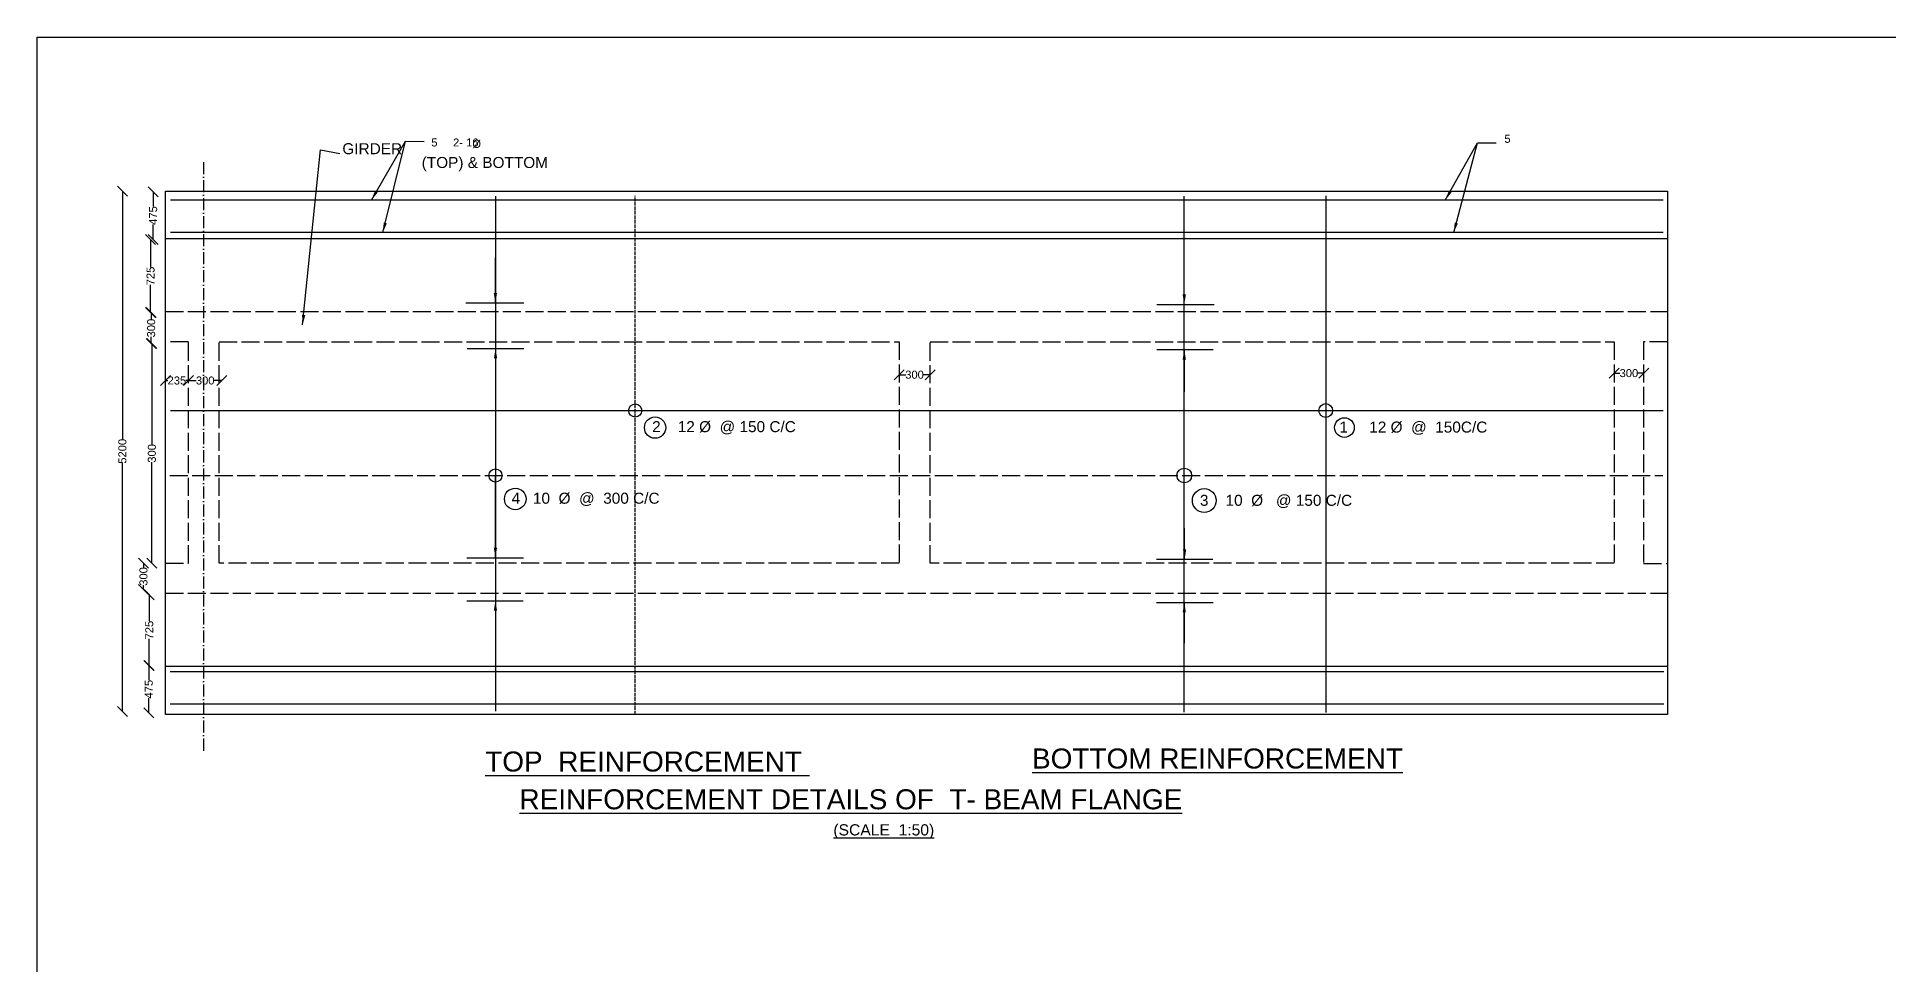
# Model space of a CAD drawing. Header units: millimetres. Extents: x 5124 to 2779398, y 2311 to 44556930.
# Drawn here: x 2751494 to 2770011, y 44547656 to 44556930 of the extents above; entities that cross this region are included whole.
import ezdxf

# ---------------------------------------------------------------- set-up
doc = ezdxf.new("R2010")
doc.units = ezdxf.units.MM
doc.header["$MEASUREMENT"] = 0
doc.linetypes.add('ACAD_ISO02W100', pattern=[15, 12, -3])
doc.linetypes.add('ACAD_ISO10W100', pattern=[18, 12, -3, 0, -3])
for name, color, linetype in [('DIMENSION', 7, 'Continuous'), ('DRAWING', 2, 'Continuous'), ('TEXT', 7, 'Continuous')]:
    doc.layers.add(name, color=color, linetype=linetype)
doc.styles.get("Standard").update_dxf_attribs({"font": 'arial.ttf', "height": 80})
doc.dimstyles.get("Standard").update_dxf_attribs({"dimtxt": 80, "dimasz": 100, "dimexe": 0.18, "dimexo": 0.0625, "dimgap": 0.09, "dimtad": 0, "dimdec": 0, "dimzin": 0, "dimdsep": 46, "dimtxsty": 'Standard', "dimblk": 'OBLIQUE', "dimcen": 0.09, "dimse1": 1, "dimse2": 1, "dimadec": 0, "dimazin": 0, "dimtfac": 1, "dimtdec": 0, "dimtofl": 0, "dimtmove": 0, "dimatfit": 3, "dimfxl": 1, "dimtolj": 1, "dimtzin": 0, "dimarcsym": 0})

# ---------------------------------------------------------------- blocks, each defined once
blk = doc.blocks.new('_Oblique')
at = {"color": 0, "linetype": 'ByBlock', "lineweight": -2}
blk.add_line((-0.5, -0.5), (0.5, 0.5), dxfattribs=at)
blk = doc.blocks.new('*D4')
at = {"layer": 'Defpoints', "color": 0, "transparency": 16777216}
for p in [(2752647, 44555383), (2752655, 44555383), (2752644, 44554908)]:
    blk.add_point(p, dxfattribs=at)
at = {"layer": 'DIMENSION', "color": 0, "lineweight": -2, "transparency": 16777216}
for p, q in [((2752655, 44555383), (2752655, 44555236)), ((2752655, 44554908), (2752655, 44555055))]:
    blk.add_line(p, q, dxfattribs=at)
at = {"layer": 'DIMENSION', "color": 0, "lineweight": -2, "transparency": 16777216, "xscale": 100, "yscale": 100, "zscale": 100}
for p, rotation in [((2752655, 44555383), 90), ((2752655, 44554908), 270)]:
    blk.add_blockref('_Oblique', p, dxfattribs=dict(at, rotation=rotation))
at = {"layer": 'DIMENSION', "color": 0, "transparency": 16777216, "insert": (2752655, 44555146), "char_height": 80, "attachment_point": 5, "rotation": 90}
blk.add_mtext('\\A1;475', dxfattribs=at)
blk = doc.blocks.new('*D5')
at = {"layer": 'Defpoints', "color": 0, "transparency": 16777216}
for p in [(2752655, 44554908), (2752629, 44554176), (2752643, 44554176)]:
    blk.add_point(p, dxfattribs=at)
at = {"layer": 'DIMENSION', "color": 0, "lineweight": -2, "transparency": 16777216}
for p, q in [((2752629, 44554908), (2752629, 44554631)), ((2752629, 44554176), (2752629, 44554454))]:
    blk.add_line(p, q, dxfattribs=at)
at = {"layer": 'DIMENSION', "color": 0, "lineweight": -2, "transparency": 16777216, "xscale": 100, "yscale": 100, "zscale": 100}
for p, rotation in [((2752629, 44554908), 90), ((2752629, 44554176), 270)]:
    blk.add_blockref('_Oblique', p, dxfattribs=dict(at, rotation=rotation))
at = {"layer": 'DIMENSION', "color": 0, "transparency": 16777216, "insert": (2752629, 44554542), "char_height": 80, "attachment_point": 5, "rotation": 90}
blk.add_mtext('\\A1;725', dxfattribs=at)
blk = doc.blocks.new('*D6')
at = {"layer": 'Defpoints', "color": 0, "transparency": 16777216}
for p in [(2752629, 44554176), (2752626, 44553866), (2752635, 44553866)]:
    blk.add_point(p, dxfattribs=at)
at = {"layer": 'DIMENSION', "color": 0, "lineweight": -2, "transparency": 16777216}
for p, q in [((2752635, 44554176), (2752635, 44554109)), ((2752635, 44553866), (2752635, 44553933))]:
    blk.add_line(p, q, dxfattribs=at)
at = {"layer": 'DIMENSION', "color": 0, "lineweight": -2, "transparency": 16777216, "xscale": 100, "yscale": 100, "zscale": 100}
for p, rotation in [((2752635, 44554176), 90), ((2752635, 44553866), 270)]:
    blk.add_blockref('_Oblique', p, dxfattribs=dict(at, rotation=rotation))
at = {"layer": 'DIMENSION', "color": 0, "transparency": 16777216, "insert": (2752635, 44554021), "char_height": 80, "attachment_point": 5, "rotation": 90}
blk.add_mtext('\\A1;300', dxfattribs=at)
blk = doc.blocks.new('*D7')
at = {"layer": 'Defpoints', "color": 0, "transparency": 16777216}
for p in [(2752635, 44553866), (2752628, 44551671), (2752642, 44551671)]:
    blk.add_point(p, dxfattribs=at)
at = {"layer": 'DIMENSION', "color": 0, "lineweight": -2, "transparency": 16777216}
for p, q in [((2752642, 44553866), (2752642, 44552857)), ((2752642, 44551671), (2752642, 44552680))]:
    blk.add_line(p, q, dxfattribs=at)
at = {"layer": 'DIMENSION', "color": 0, "lineweight": -2, "transparency": 16777216, "xscale": 100, "yscale": 100, "zscale": 100}
for p, rotation in [((2752642, 44553866), 90), ((2752642, 44551671), 270)]:
    blk.add_blockref('_Oblique', p, dxfattribs=dict(at, rotation=rotation))
at = {"layer": 'DIMENSION', "color": 0, "transparency": 16777216, "insert": (2752642, 44552769), "char_height": 80, "attachment_point": 5, "rotation": 90}
blk.add_mtext('\\A1;300', dxfattribs=at)
blk = doc.blocks.new('*D8')
at = {"layer": 'Defpoints', "color": 0, "transparency": 16777216}
for p in [(2752642, 44551671), (2752558, 44551407), (2752642, 44551407)]:
    blk.add_point(p, dxfattribs=at)
at = {"layer": 'DIMENSION', "color": 0, "lineweight": -2, "transparency": 16777216}
for p, q in [((2752558, 44551671), (2752558, 44551628)), ((2752558, 44551407), (2752558, 44551451))]:
    blk.add_line(p, q, dxfattribs=at)
at = {"layer": 'DIMENSION', "color": 0, "lineweight": -2, "transparency": 16777216, "xscale": 100, "yscale": 100, "zscale": 100}
for p, rotation in [((2752558, 44551671), 90), ((2752558, 44551407), 270)]:
    blk.add_blockref('_Oblique', p, dxfattribs=dict(at, rotation=rotation))
at = {"layer": 'DIMENSION', "color": 0, "transparency": 16777216, "insert": (2752558, 44551539), "char_height": 80, "attachment_point": 5, "rotation": 90}
blk.add_mtext('\\A1;300', dxfattribs=at)
blk = doc.blocks.new('*D9')
at = {"layer": 'Defpoints', "color": 0, "transparency": 16777216}
for p in [(2752608, 44551357), (2752616, 44550649), (2752628, 44550649)]:
    blk.add_point(p, dxfattribs=at)
at = {"layer": 'DIMENSION', "color": 0, "lineweight": -2, "transparency": 16777216}
for p, q in [((2752616, 44551357), (2752616, 44551092)), ((2752616, 44550649), (2752616, 44550915))]:
    blk.add_line(p, q, dxfattribs=at)
at = {"layer": 'DIMENSION', "color": 0, "lineweight": -2, "transparency": 16777216, "xscale": 100, "yscale": 100, "zscale": 100}
for p, rotation in [((2752616, 44551357), 90), ((2752616, 44550649), 270)]:
    blk.add_blockref('_Oblique', p, dxfattribs=dict(at, rotation=rotation))
at = {"layer": 'DIMENSION', "color": 0, "transparency": 16777216, "insert": (2752616, 44551003), "char_height": 80, "attachment_point": 5, "rotation": 90}
blk.add_mtext('\\A1;725', dxfattribs=at)
blk = doc.blocks.new('*D10')
at = {"layer": 'Defpoints', "color": 0, "transparency": 16777216}
for p in [(2752628, 44550649), (2752611, 44550176), (2752628, 44550176)]:
    blk.add_point(p, dxfattribs=at)
at = {"layer": 'DIMENSION', "color": 0, "lineweight": -2, "transparency": 16777216}
for p, q in [((2752611, 44550649), (2752611, 44550503)), ((2752611, 44550176), (2752611, 44550322))]:
    blk.add_line(p, q, dxfattribs=at)
at = {"layer": 'DIMENSION', "color": 0, "lineweight": -2, "transparency": 16777216, "xscale": 100, "yscale": 100, "zscale": 100}
for p, rotation in [((2752611, 44550649), 90), ((2752611, 44550176), 270)]:
    blk.add_blockref('_Oblique', p, dxfattribs=dict(at, rotation=rotation))
at = {"layer": 'DIMENSION', "color": 0, "transparency": 16777216, "insert": (2752611, 44550412), "char_height": 80, "attachment_point": 5, "rotation": 90}
blk.add_mtext('\\A1;475', dxfattribs=at)
blk = doc.blocks.new('*D11')
at = {"layer": 'Defpoints', "color": 0, "transparency": 16777216}
for p in [(2760113, 44553517), (2760423, 44553555), (2760423, 44553496)]:
    blk.add_point(p, dxfattribs=at)
at = {"layer": 'DIMENSION', "color": 0, "lineweight": -2, "transparency": 16777216}
for p, q in [((2760113, 44553555), (2760180, 44553555)), ((2760423, 44553555), (2760356, 44553555))]:
    blk.add_line(p, q, dxfattribs=at)
at = {"layer": 'DIMENSION', "color": 0, "lineweight": -2, "transparency": 16777216, "xscale": 100, "yscale": 100, "zscale": 100, "rotation": 180}
blk.add_blockref('_Oblique', (2760113, 44553555), dxfattribs=at)
at = {"layer": 'DIMENSION', "color": 0, "lineweight": -2, "transparency": 16777216, "xscale": 100, "yscale": 100, "zscale": 100}
blk.add_blockref('_Oblique', (2760423, 44553555), dxfattribs=at)
at = {"layer": 'DIMENSION', "color": 0, "transparency": 16777216, "insert": (2760268, 44553555), "char_height": 80, "attachment_point": 5}
blk.add_mtext('\\A1;300', dxfattribs=at)
blk = doc.blocks.new('*D12')
at = {"layer": 'Defpoints', "color": 0, "transparency": 16777216}
for p in [(2767263, 44553502), (2767559, 44553571), (2767559, 44553502)]:
    blk.add_point(p, dxfattribs=at)
at = {"layer": 'DIMENSION', "color": 0, "lineweight": -2, "transparency": 16777216}
for p, q in [((2767263, 44553571), (2767322, 44553571)), ((2767559, 44553571), (2767499, 44553571))]:
    blk.add_line(p, q, dxfattribs=at)
at = {"layer": 'DIMENSION', "color": 0, "lineweight": -2, "transparency": 16777216, "xscale": 100, "yscale": 100, "zscale": 100, "rotation": 180}
blk.add_blockref('_Oblique', (2767263, 44553571), dxfattribs=at)
at = {"layer": 'DIMENSION', "color": 0, "lineweight": -2, "transparency": 16777216, "xscale": 100, "yscale": 100, "zscale": 100}
blk.add_blockref('_Oblique', (2767559, 44553571), dxfattribs=at)
at = {"layer": 'DIMENSION', "color": 0, "transparency": 16777216, "insert": (2767411, 44553571), "char_height": 80, "attachment_point": 5}
blk.add_mtext('\\A1;300', dxfattribs=at)
blk = doc.blocks.new('*D31')
at = {"layer": 'Defpoints', "color": 0, "transparency": 16777216}
for p in [(2752413, 44555390), (2752347, 44550190), (2752413, 44550190)]:
    blk.add_point(p, dxfattribs=at)
at = {"layer": 'DIMENSION', "color": 0, "lineweight": -2, "transparency": 16777216}
for p, q in [((2752347, 44555390), (2752347, 44552909)), ((2752347, 44550190), (2752347, 44552670))]:
    blk.add_line(p, q, dxfattribs=at)
at = {"layer": 'DIMENSION', "color": 0, "lineweight": -2, "transparency": 16777216, "xscale": 100, "yscale": 100, "zscale": 100}
for p, rotation in [((2752347, 44555390), 90), ((2752347, 44550190), 270)]:
    blk.add_blockref('_Oblique', p, dxfattribs=dict(at, rotation=rotation))
at = {"layer": 'DIMENSION', "color": 0, "transparency": 16777216, "insert": (2752347, 44552790), "char_height": 80, "attachment_point": 5, "rotation": 90}
blk.add_mtext('\\A1;5200', dxfattribs=at)
blk = doc.blocks.new('*D32')
at = {"layer": 'Defpoints', "color": 0, "transparency": 16777216}
for p in [(2753007, 44553508), (2753342, 44553508), (2753342, 44553497)]:
    blk.add_point(p, dxfattribs=at)
at = {"layer": 'DIMENSION', "color": 0, "lineweight": -2, "transparency": 16777216}
for p, q in [((2753007, 44553497), (2753086, 44553497)), ((2753342, 44553497), (2753263, 44553497))]:
    blk.add_line(p, q, dxfattribs=at)
at = {"layer": 'DIMENSION', "color": 0, "lineweight": -2, "transparency": 16777216, "xscale": 100, "yscale": 100, "zscale": 100, "rotation": 180}
blk.add_blockref('_Oblique', (2753007, 44553497), dxfattribs=at)
at = {"layer": 'DIMENSION', "color": 0, "lineweight": -2, "transparency": 16777216, "xscale": 100, "yscale": 100, "zscale": 100}
blk.add_blockref('_Oblique', (2753342, 44553497), dxfattribs=at)
at = {"layer": 'DIMENSION', "color": 0, "transparency": 16777216, "insert": (2753175, 44553497), "char_height": 80, "attachment_point": 5}
blk.add_mtext('\\A1;300', dxfattribs=at)
blk = doc.blocks.new('*D33')
at = {"layer": 'Defpoints', "color": 0, "transparency": 16777216}
for p in [(2752777, 44553497), (2753007, 44553497), (2753007, 44553497)]:
    blk.add_point(p, dxfattribs=at)
at = {"layer": 'DIMENSION', "color": 0, "lineweight": -2, "transparency": 16777216}
for p, q in [((2752777, 44553497), (2752802, 44553497)), ((2753007, 44553497), (2752981, 44553497))]:
    blk.add_line(p, q, dxfattribs=at)
at = {"layer": 'DIMENSION', "color": 0, "lineweight": -2, "transparency": 16777216, "xscale": 100, "yscale": 100, "zscale": 100, "rotation": 180}
blk.add_blockref('_Oblique', (2752777, 44553497), dxfattribs=at)
at = {"layer": 'DIMENSION', "color": 0, "lineweight": -2, "transparency": 16777216, "xscale": 100, "yscale": 100, "zscale": 100}
blk.add_blockref('_Oblique', (2753007, 44553497), dxfattribs=at)
at = {"layer": 'DIMENSION', "color": 0, "transparency": 16777216, "insert": (2752892, 44553497), "char_height": 80, "attachment_point": 5}
blk.add_mtext('\\A1;235', dxfattribs=at)

msp = doc.modelspace()

# ---------------------------------------------------------------- linework, layer by layer
at = {"layer": 'DIMENSION'}
for centre, radius in [((2757673.9, 44553026.9), 106.4), ((2764566.5, 44553027.6), 98.3), ((2756275.7, 44552313.5), 108), ((2763165, 44552297.6), 119.1)]:
    msp.add_circle(centre, radius, dxfattribs=at)
at = {"layer": 'DRAWING', "color": 0}
for points in [[(2751493.6, 44556929.8), (2779198.2, 44556929.8), (2779198.2, 44536564.1), (2751493.6, 44536564.1)], [(2767798.6, 44550160.5), (2752777, 44550160.5), (2752777, 44555389.7), (2767798.6, 44555389.7)]]:
    msp.add_lwpolyline(points, close=True, dxfattribs=at)
at = {"layer": 'DRAWING', "color": 0, "linetype": 'ACAD_ISO10W100', "ltscale": 10}
msp.add_lwpolyline([(2753159, 44555681.1), (2753159, 44549773.8)], dxfattribs=at)
at = {"layer": 'DRAWING', "color": 0}
for points in [[(2756077, 44555338.7), (2756077, 44550191.3)], [(2762965.2, 44550182.2), (2762965.2, 44555339.3)], [(2764379.9, 44555343.6), (2764379.9, 44550177.7)], [(2767752.1, 44555299.5), (2752829.7, 44555299.5)], [(2767752.1, 44554975.8), (2752829.7, 44554975.8)], [(2752777, 44554915.5), (2767798.6, 44554915.5)], [(2756362, 44554270.9), (2755780.5, 44554270.9)], [(2762690.3, 44554257.9), (2763263.9, 44554257.9)], [(2755793.8, 44553818), (2756362.8, 44553818)], [(2762690.3, 44553807), (2763252.9, 44553807)], [(2752829.6, 44553197), (2767752.8, 44553197)], [(2755791.8, 44551726.5), (2756357.2, 44551726.5)], [(2762686.6, 44551711), (2763251.3, 44551711)], [(2755792.2, 44551295.6), (2756354.4, 44551295.6)], [(2762686.8, 44551279.4), (2763253.5, 44551279.4)], [(2752777, 44550643.5), (2767798.6, 44550643.5)], [(2767761.3, 44550585.1), (2752826, 44550585.1)], [(2767761.3, 44550262.5), (2752826, 44550262.5)]]:
    msp.add_lwpolyline(points, dxfattribs=at)
at = {"layer": 'DRAWING', "color": 0, "linetype": 'ACAD_ISO02W100', "ltscale": 3}
msp.add_lwpolyline([(2757475.5, 44550160.5), (2757475.5, 44555344.2)], dxfattribs=at)
at = {"layer": 'DRAWING', "color": 0, "linetype": 'ACAD_ISO02W100', "ltscale": 15}
for points in [[(2752777, 44554187.3), (2767798.6, 44554187.3)], [(2752777, 44551670.6), (2753006.8, 44551670.6), (2753006.8, 44553882.9), (2752777, 44553882.9)], [(2767798.6, 44553882.9), (2767558.5, 44553882.9), (2767558.5, 44551668.3), (2767798.6, 44551668.3)], [(2752820.2, 44552548.2), (2767751.2, 44552548.2)], [(2752777, 44551371), (2767798.6, 44551371)]]:
    msp.add_lwpolyline(points, dxfattribs=at)
for points in [[(2753313.3, 44553882.9), (2760112.9, 44553882.9), (2760112.9, 44551670.6), (2753313.3, 44551670.6)], [(2760423, 44553882.9), (2767262.8, 44553882.9), (2767263, 44551670.6), (2760423, 44551670.6)]]:
    msp.add_lwpolyline(points, close=True, dxfattribs=at)
at = {"layer": 'DRAWING', "color": 0}
for centre, radius in [((2757475.5, 44553197), 65.6), ((2764379.9, 44553197), 69), ((2756077, 44552548.2), 65.4), ((2762965.2, 44552548.2), 73.6)]:
    msp.add_circle(centre, radius, dxfattribs=at)

# ---------------------------------------------------------------- texts
at = {"layer": 'DIMENSION', "color": 0}
for s, height, p in [('Ø', 80, (2755846.5, 44555822)), ('%%UREINFORCEMENT DETAILS OF  T- BEAM FLANGE', 200, (2756317.4, 44549212.2))]:
    msp.add_text(s, height=height, dxfattribs=at).set_placement(p)
at = {"layer": 'TEXT', "color": 0}
for s, height, p in [('GIRDER', 110, (2754546.5, 44555759.2)), ('5     2- 16 ', 80, (2755436, 44555836.2)), ('5', 80, (2766165.9, 44555873)), ('(TOP) & BOTTOM', 110, (2755339.7, 44555621.2)), ('2    12 Ø  @ 150 C/C', 110, (2757644.1, 44552981.2)), ('1     12 Ø  @  150C/C', 110, (2764515.7, 44552976.8)), ('4   10  Ø  @  300 C/C', 110, (2756238.8, 44552265.9)), ('3    10  Ø   @ 150 C/C', 110, (2763121.5, 44552244.9)), ('%%UTOP  REINFORCEMENT ', 200, (2755975.2, 44549589.5)), ('%%UBOTTOM REINFORCEMENT', 200, (2761442.9, 44549619.6)), ('%%U(SCALE  1:50)', 111.974, (2759456.5, 44548950.5))]:
    msp.add_text(s, height=height, dxfattribs=at).set_placement(p)

# ---------------------------------------------------------------- dimensions: what is measured, and where the dimension line sits
at = {"layer": 'DIMENSION', "color": 0}
dim = msp.add_linear_dim(base=(2752347.1, 44550189.9), p1=(2752412.9, 44555389.9), p2=(2752412.9, 44550189.9), angle=90, dimstyle='Standard', dxfattribs=at)
dim.commit()
dim.dimension.update_dxf_attribs({"geometry": '*D31', "text_midpoint": (2752347.1, 44552789.9)})
for base, p1, p2, text, picture, middle in [((2752655.2, 44555383.3), (2752644, 44554908.2), (2752646.8, 44555383.3), '475', '*D4', (2752655.2, 44555145.8)), ((2752629.1, 44554176.2), (2752655.2, 44554908.2), (2752643, 44554176.2), '725', '*D5', (2752629.1, 44554542.2)), ((2752634.5, 44553866), (2752629.1, 44554176.2), (2752625.9, 44553866), '300', '*D6', (2752634.5, 44554021.1)), ((2752641.5, 44551671.4), (2752634.5, 44553866), (2752628.3, 44551671.4), '300', '*D7', (2752641.5, 44552768.7)), ((2752557.8, 44551407.3), (2752641.5, 44551671.4), (2752641.5, 44551407.3), '300', '*D8', (2752557.8, 44551539.4)), ((2752615.5, 44550648.9), (2752607.8, 44551357.3), (2752628, 44550648.9), '725', '*D9', (2752615.5, 44551003.1)), ((2752610.5, 44550175.9), (2752628, 44550648.9), (2752627.5, 44550175.9), '475', '*D10', (2752610.5, 44550412.4))]:
    dim = msp.add_linear_dim(base=base, p1=p1, p2=p2, angle=90, text=text, dimstyle='Standard', dxfattribs=at)
    dim.commit()
    dim.dimension.update_dxf_attribs({"geometry": picture, "text_midpoint": middle})
for base, p1, p2, text, picture, middle in [((2753006.8, 44553496.7), (2752777, 44553496.7), (2753006.8, 44553496.7), '235', '*D33', (2752891.9, 44553496.7)), ((2753342.4, 44553496.7), (2753006.8, 44553508.4), (2753342.4, 44553508.4), '300', '*D32', (2753174.6, 44553496.7)), ((2760423, 44553555.4), (2760112.9, 44553517.3), (2760423, 44553496.3), '300', '*D11', (2760268, 44553555.4)), ((2767558.5, 44553571.2), (2767262.9, 44553501.6), (2767558.5, 44553501.6), '300', '*D12', (2767410.7, 44553571.2))]:
    dim = msp.add_linear_dim(base=base, p1=p1, p2=p2, text=text, dimstyle='Standard', dxfattribs=at)
    dim.commit()
    dim.dimension.update_dxf_attribs({"geometry": picture, "text_midpoint": middle})

# ---------------------------------------------------------------- leaders
for points in [[(2754836.8, 44555299.5), (2755179.6, 44555889.9), (2755365.9, 44555886.7)], [(2754951.7, 44554975.8), (2755179.6, 44555889.9)], [(2765575.5, 44555299.5), (2765898.7, 44555874.2)], [(2765659.5, 44554975.8), (2765898.7, 44555874.2), (2766084.2, 44555874.2)], [(2754149.4, 44554052.9), (2754328.5, 44555802.6), (2754520.9, 44555767.1)]]:
    msp.add_leader(points, dimstyle='Standard', override={"dimgap": 0.09, "dimtad": 0}, dxfattribs=at)
at = {"layer": 'DRAWING', "color": 0}
for points in [[(2762965.2, 44554257.9), (2762965.2, 44554778.2)], [(2756077, 44554270.9), (2756077, 44554728)], [(2756078.3, 44553818), (2756077, 44553339)], [(2762965.2, 44553807), (2762965.2, 44553383.9)], [(2756077, 44551726.5), (2756077, 44552548.2)], [(2762969, 44551711), (2762965.2, 44552337.8)], [(2756077, 44551295.6), (2756077, 44550643.5)], [(2762965.2, 44551279.4), (2762965.2, 44550870.8)]]:
    msp.add_leader(points, dimstyle='Standard', override={"dimgap": 0.09, "dimtad": 0}, dxfattribs=at)

doc.saveas('drawing.dxf')
